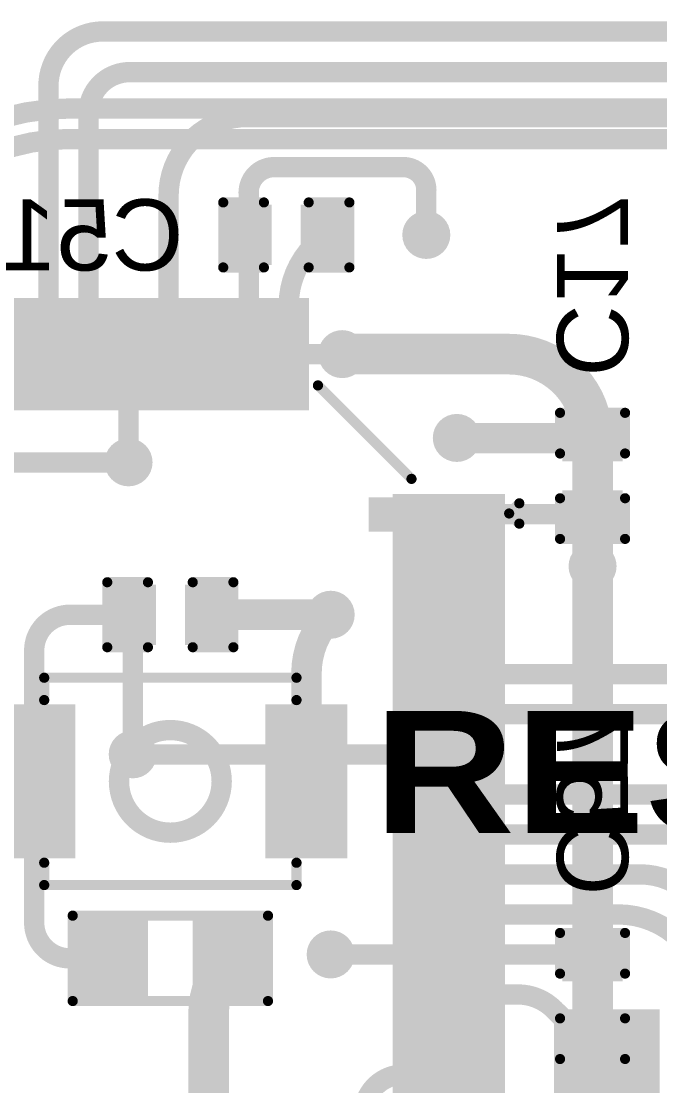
# Model space of a CAD drawing. Header units: inches. Extents: x 0 to 280, y 0 to 81.
# Drawn here: x 125.19 to 133.17, y 55.66 to 68.96 of the extents above; entities that cross this region are included whole.
import ezdxf

# ---------------------------------------------------------------- set-up
doc = ezdxf.new("R2010")
doc.units = ezdxf.units.IN
for name, color, linetype in [('Bottom Layer', 5, 'Continuous'), ('Bottom Overlay', 54, 'Continuous'), ('Bottom Paste', 16, 'Continuous'), ('Bottom Solder', 6, 'Continuous'), ('Top Layer', 1, 'Continuous'), ('Top Overlay', 2, 'Continuous'), ('Top Paste', 8, 'Continuous'), ('Top Solder', 216, 'Continuous'), ('Via Holes', 16, 'Continuous')]:
    doc.layers.add(name, color=color, linetype=linetype)
doc.styles.add('Arial', font='', dxfattribs={"height": 0.2})
doc.styles.add('Arial Black_Bold', font='', dxfattribs={"height": 0.2})
doc.styles.get('Arial').set_extended_font_data('Arial')
doc.styles.get('Arial Black_Bold').set_extended_font_data('Arial Black', bold=True)

# ---------------------------------------------------------------- blocks, each defined once
blk = doc.blocks.new('64_LQFP__10_10__B_1')
at = {"layer": 'Bottom Layer'}
for points in [[(-3.6, 6.35), (-3.6, 5.15), (-3.9, 5.15), (-3.9, 6.35)], [(-3.1, 6.35), (-3.1, 5.15), (-3.4, 5.15), (-3.4, 6.35)], [(-2.6, 6.35), (-2.6, 5.15), (-2.9, 5.15), (-2.9, 6.35)], [(-2.1, 6.35), (-2.1, 5.15), (-2.4, 5.15), (-2.4, 6.35)], [(-1.6, 6.35), (-1.6, 5.15), (-1.9, 5.15), (-1.9, 6.35)], [(-1.1, 6.35), (-1.1, 5.15), (-1.4, 5.15), (-1.4, 6.35)], [(-0.6, 6.35), (-0.6, 5.15), (-0.9, 5.15), (-0.9, 6.35)], [(-0.1, 6.35), (-0.1, 5.15), (-0.4, 5.15), (-0.4, 6.35)], [(0.4, 6.35), (0.4, 5.15), (0.1, 5.15), (0.1, 6.35)], [(0.9, 6.35), (0.9, 5.15), (0.6, 5.15), (0.6, 6.35)], [(1.4, 6.35), (1.4, 5.15), (1.1, 5.15), (1.1, 6.35)], [(1.9, 6.35), (1.9, 5.15), (1.6, 5.15), (1.6, 6.35)], [(2.4, 6.35), (2.4, 5.15), (2.1, 5.15), (2.1, 6.35)], [(2.9, 6.35), (2.9, 5.15), (2.6, 5.15), (2.6, 6.35)], [(3.4, 6.35), (3.4, 5.15), (3.1, 5.15), (3.1, 6.35)], [(3.9, 6.35), (3.9, 5.15), (3.6, 5.15), (3.6, 6.35)], [(-6.35, 3.9), (-5.15, 3.9), (-5.15, 3.6), (-6.35, 3.6)], [(5.15, 3.9), (6.35, 3.9), (6.35, 3.6), (5.15, 3.6)], [(-6.35, 3.4), (-5.15, 3.4), (-5.15, 3.1), (-6.35, 3.1)], [(5.15, 3.4), (6.35, 3.4), (6.35, 3.1), (5.15, 3.1)], [(-6.35, 2.9), (-5.15, 2.9), (-5.15, 2.6), (-6.35, 2.6)], [(5.15, 2.9), (6.35, 2.9), (6.35, 2.6), (5.15, 2.6)], [(-6.35, 2.4), (-5.15, 2.4), (-5.15, 2.1), (-6.35, 2.1)], [(5.15, 2.4), (6.35, 2.4), (6.35, 2.1), (5.15, 2.1)], [(-6.35, 1.9), (-5.15, 1.9), (-5.15, 1.6), (-6.35, 1.6)], [(5.15, 1.9), (6.35, 1.9), (6.35, 1.6), (5.15, 1.6)], [(-6.35, 1.4), (-5.15, 1.4), (-5.15, 1.1), (-6.35, 1.1)], [(5.15, 1.4), (6.35, 1.4), (6.35, 1.1), (5.15, 1.1)], [(-6.35, 0.9), (-5.15, 0.9), (-5.15, 0.6), (-6.35, 0.6)], [(5.15, 0.9), (6.35, 0.9), (6.35, 0.6), (5.15, 0.6)], [(-6.35, 0.4), (-5.15, 0.4), (-5.15, 0.1), (-6.35, 0.1)], [(5.15, 0.4), (6.35, 0.4), (6.35, 0.1), (5.15, 0.1)], [(-6.35, -0.1), (-5.15, -0.1), (-5.15, -0.4), (-6.35, -0.4)], [(5.15, -0.1), (6.35, -0.1), (6.35, -0.4), (5.15, -0.4)], [(-6.35, -0.6), (-5.15, -0.6), (-5.15, -0.9), (-6.35, -0.9)], [(5.15, -0.6), (6.35, -0.6), (6.35, -0.9), (5.15, -0.9)], [(-6.35, -1.1), (-5.15, -1.1), (-5.15, -1.4), (-6.35, -1.4)], [(5.15, -1.1), (6.35, -1.1), (6.35, -1.4), (5.15, -1.4)], [(-6.35, -1.6), (-5.15, -1.6), (-5.15, -1.9), (-6.35, -1.9)], [(5.15, -1.6), (6.35, -1.6), (6.35, -1.9), (5.15, -1.9)], [(-6.35, -2.1), (-5.15, -2.1), (-5.15, -2.4), (-6.35, -2.4)], [(5.15, -2.1), (6.35, -2.1), (6.35, -2.4), (5.15, -2.4)], [(-6.35, -2.6), (-5.15, -2.6), (-5.15, -2.9), (-6.35, -2.9)], [(5.15, -2.6), (6.35, -2.6), (6.35, -2.9), (5.15, -2.9)], [(-6.35, -3.1), (-5.15, -3.1), (-5.15, -3.4), (-6.35, -3.4)], [(5.15, -3.1), (6.35, -3.1), (6.35, -3.4), (5.15, -3.4)], [(-6.35, -3.6), (-5.15, -3.6), (-5.15, -3.9), (-6.35, -3.9)], [(5.15, -3.6), (6.35, -3.6), (6.35, -3.9), (5.15, -3.9)], [(-3.9, -6.35), (-3.9, -5.15), (-3.6, -5.15), (-3.6, -6.35)], [(-3.4, -6.35), (-3.4, -5.15), (-3.1, -5.15), (-3.1, -6.35)], [(-2.9, -6.35), (-2.9, -5.15), (-2.6, -5.15), (-2.6, -6.35)], [(-2.4, -6.35), (-2.4, -5.15), (-2.1, -5.15), (-2.1, -6.35)], [(-1.9, -6.35), (-1.9, -5.15), (-1.6, -5.15), (-1.6, -6.35)], [(-1.4, -6.35), (-1.4, -5.15), (-1.1, -5.15), (-1.1, -6.35)], [(-0.9, -6.35), (-0.9, -5.15), (-0.6, -5.15), (-0.6, -6.35)], [(-0.4, -6.35), (-0.4, -5.15), (-0.1, -5.15), (-0.1, -6.35)], [(0.1, -6.35), (0.1, -5.15), (0.4, -5.15), (0.4, -6.35)], [(0.6, -6.35), (0.6, -5.15), (0.9, -5.15), (0.9, -6.35)], [(1.1, -6.35), (1.1, -5.15), (1.4, -5.15), (1.4, -6.35)], [(1.6, -6.35), (1.6, -5.15), (1.9, -5.15), (1.9, -6.35)], [(2.1, -6.35), (2.1, -5.15), (2.4, -5.15), (2.4, -6.35)], [(2.6, -6.35), (2.6, -5.15), (2.9, -5.15), (2.9, -6.35)], [(3.1, -6.35), (3.1, -5.15), (3.4, -5.15), (3.4, -6.35)], [(3.6, -6.35), (3.6, -5.15), (3.9, -5.15), (3.9, -6.35)]]:
    blk.add_hatch(color=5, dxfattribs=at).paths.add_polyline_path(points)
at = {"layer": 'Bottom Overlay'}
blk.add_hatch(color=54, dxfattribs=at).paths.add_polyline_path([(-5.055, -3.962), (-4.75, -3.962), (-4.75, -3.531), (-5.055, -3.531)])
at = {"layer": 'Bottom Paste'}
for points in [[(-3.6, 6.35), (-3.6, 5.15), (-3.9, 5.15), (-3.9, 6.35)], [(-3.1, 6.35), (-3.1, 5.15), (-3.4, 5.15), (-3.4, 6.35)], [(-2.6, 6.35), (-2.6, 5.15), (-2.9, 5.15), (-2.9, 6.35)], [(-2.1, 6.35), (-2.1, 5.15), (-2.4, 5.15), (-2.4, 6.35)], [(-1.6, 6.35), (-1.6, 5.15), (-1.9, 5.15), (-1.9, 6.35)], [(-1.1, 6.35), (-1.1, 5.15), (-1.4, 5.15), (-1.4, 6.35)], [(-0.6, 6.35), (-0.6, 5.15), (-0.9, 5.15), (-0.9, 6.35)], [(-0.1, 6.35), (-0.1, 5.15), (-0.4, 5.15), (-0.4, 6.35)], [(0.4, 6.35), (0.4, 5.15), (0.1, 5.15), (0.1, 6.35)], [(0.9, 6.35), (0.9, 5.15), (0.6, 5.15), (0.6, 6.35)], [(1.4, 6.35), (1.4, 5.15), (1.1, 5.15), (1.1, 6.35)], [(1.9, 6.35), (1.9, 5.15), (1.6, 5.15), (1.6, 6.35)], [(2.4, 6.35), (2.4, 5.15), (2.1, 5.15), (2.1, 6.35)], [(2.9, 6.35), (2.9, 5.15), (2.6, 5.15), (2.6, 6.35)], [(3.4, 6.35), (3.4, 5.15), (3.1, 5.15), (3.1, 6.35)], [(3.9, 6.35), (3.9, 5.15), (3.6, 5.15), (3.6, 6.35)], [(-6.35, 3.9), (-5.15, 3.9), (-5.15, 3.6), (-6.35, 3.6)], [(5.15, 3.9), (6.35, 3.9), (6.35, 3.6), (5.15, 3.6)], [(-6.35, 3.4), (-5.15, 3.4), (-5.15, 3.1), (-6.35, 3.1)], [(5.15, 3.4), (6.35, 3.4), (6.35, 3.1), (5.15, 3.1)], [(-6.35, 2.9), (-5.15, 2.9), (-5.15, 2.6), (-6.35, 2.6)], [(5.15, 2.9), (6.35, 2.9), (6.35, 2.6), (5.15, 2.6)], [(-6.35, 2.4), (-5.15, 2.4), (-5.15, 2.1), (-6.35, 2.1)], [(5.15, 2.4), (6.35, 2.4), (6.35, 2.1), (5.15, 2.1)], [(-6.35, 1.9), (-5.15, 1.9), (-5.15, 1.6), (-6.35, 1.6)], [(5.15, 1.9), (6.35, 1.9), (6.35, 1.6), (5.15, 1.6)], [(-6.35, 1.4), (-5.15, 1.4), (-5.15, 1.1), (-6.35, 1.1)], [(5.15, 1.4), (6.35, 1.4), (6.35, 1.1), (5.15, 1.1)], [(-6.35, 0.9), (-5.15, 0.9), (-5.15, 0.6), (-6.35, 0.6)], [(5.15, 0.9), (6.35, 0.9), (6.35, 0.6), (5.15, 0.6)], [(-6.35, 0.4), (-5.15, 0.4), (-5.15, 0.1), (-6.35, 0.1)], [(5.15, 0.4), (6.35, 0.4), (6.35, 0.1), (5.15, 0.1)], [(-6.35, -0.1), (-5.15, -0.1), (-5.15, -0.4), (-6.35, -0.4)], [(5.15, -0.1), (6.35, -0.1), (6.35, -0.4), (5.15, -0.4)], [(-6.35, -0.6), (-5.15, -0.6), (-5.15, -0.9), (-6.35, -0.9)], [(5.15, -0.6), (6.35, -0.6), (6.35, -0.9), (5.15, -0.9)], [(-6.35, -1.1), (-5.15, -1.1), (-5.15, -1.4), (-6.35, -1.4)], [(5.15, -1.1), (6.35, -1.1), (6.35, -1.4), (5.15, -1.4)], [(-6.35, -1.6), (-5.15, -1.6), (-5.15, -1.9), (-6.35, -1.9)], [(5.15, -1.6), (6.35, -1.6), (6.35, -1.9), (5.15, -1.9)], [(-6.35, -2.1), (-5.15, -2.1), (-5.15, -2.4), (-6.35, -2.4)], [(5.15, -2.1), (6.35, -2.1), (6.35, -2.4), (5.15, -2.4)], [(-6.35, -2.6), (-5.15, -2.6), (-5.15, -2.9), (-6.35, -2.9)], [(5.15, -2.6), (6.35, -2.6), (6.35, -2.9), (5.15, -2.9)], [(-6.35, -3.1), (-5.15, -3.1), (-5.15, -3.4), (-6.35, -3.4)], [(5.15, -3.1), (6.35, -3.1), (6.35, -3.4), (5.15, -3.4)], [(-6.35, -3.6), (-5.15, -3.6), (-5.15, -3.9), (-6.35, -3.9)], [(5.15, -3.6), (6.35, -3.6), (6.35, -3.9), (5.15, -3.9)], [(-3.9, -6.35), (-3.9, -5.15), (-3.6, -5.15), (-3.6, -6.35)], [(-3.4, -6.35), (-3.4, -5.15), (-3.1, -5.15), (-3.1, -6.35)], [(-2.9, -6.35), (-2.9, -5.15), (-2.6, -5.15), (-2.6, -6.35)], [(-2.4, -6.35), (-2.4, -5.15), (-2.1, -5.15), (-2.1, -6.35)], [(-1.9, -6.35), (-1.9, -5.15), (-1.6, -5.15), (-1.6, -6.35)], [(-1.4, -6.35), (-1.4, -5.15), (-1.1, -5.15), (-1.1, -6.35)], [(-0.9, -6.35), (-0.9, -5.15), (-0.6, -5.15), (-0.6, -6.35)], [(-0.4, -6.35), (-0.4, -5.15), (-0.1, -5.15), (-0.1, -6.35)], [(0.1, -6.35), (0.1, -5.15), (0.4, -5.15), (0.4, -6.35)], [(0.6, -6.35), (0.6, -5.15), (0.9, -5.15), (0.9, -6.35)], [(1.1, -6.35), (1.1, -5.15), (1.4, -5.15), (1.4, -6.35)], [(1.6, -6.35), (1.6, -5.15), (1.9, -5.15), (1.9, -6.35)], [(2.1, -6.35), (2.1, -5.15), (2.4, -5.15), (2.4, -6.35)], [(2.6, -6.35), (2.6, -5.15), (2.9, -5.15), (2.9, -6.35)], [(3.1, -6.35), (3.1, -5.15), (3.4, -5.15), (3.4, -6.35)], [(3.6, -6.35), (3.6, -5.15), (3.9, -5.15), (3.9, -6.35)]]:
    blk.add_hatch(color=16, dxfattribs=at).paths.add_polyline_path(points)
at = {"layer": 'Bottom Solder'}
for points in [[(-3.498, 6.452), (-3.498, 5.048), (-4.002, 5.048), (-4.002, 6.452)], [(-2.998, 6.452), (-2.998, 5.048), (-3.502, 5.048), (-3.502, 6.452)], [(-2.498, 6.452), (-2.498, 5.048), (-3.002, 5.048), (-3.002, 6.452)], [(-1.998, 6.452), (-1.998, 5.048), (-2.502, 5.048), (-2.502, 6.452)], [(-1.498, 6.452), (-1.498, 5.048), (-2.002, 5.048), (-2.002, 6.452)], [(-0.998, 6.452), (-0.998, 5.048), (-1.502, 5.048), (-1.502, 6.452)], [(-0.498, 6.452), (-0.498, 5.048), (-1.002, 5.048), (-1.002, 6.452)], [(0.002, 6.452), (0.002, 5.048), (-0.502, 5.048), (-0.502, 6.452)], [(0.502, 6.452), (0.502, 5.048), (-0.002, 5.048), (-0.002, 6.452)], [(1.002, 6.452), (1.002, 5.048), (0.498, 5.048), (0.498, 6.452)], [(1.502, 6.452), (1.502, 5.048), (0.998, 5.048), (0.998, 6.452)], [(2.002, 6.452), (2.002, 5.048), (1.498, 5.048), (1.498, 6.452)], [(2.502, 6.452), (2.502, 5.048), (1.998, 5.048), (1.998, 6.452)], [(3.002, 6.452), (3.002, 5.048), (2.498, 5.048), (2.498, 6.452)], [(3.502, 6.452), (3.502, 5.048), (2.998, 5.048), (2.998, 6.452)], [(4.002, 6.452), (4.002, 5.048), (3.498, 5.048), (3.498, 6.452)], [(-6.452, 4.002), (-5.048, 4.002), (-5.048, 3.498), (-6.452, 3.498)], [(5.048, 4.002), (6.452, 4.002), (6.452, 3.498), (5.048, 3.498)], [(-6.452, 3.502), (-5.048, 3.502), (-5.048, 2.998), (-6.452, 2.998)], [(5.048, 3.502), (6.452, 3.502), (6.452, 2.998), (5.048, 2.998)], [(-6.452, 3.002), (-5.048, 3.002), (-5.048, 2.498), (-6.452, 2.498)], [(5.048, 3.002), (6.452, 3.002), (6.452, 2.498), (5.048, 2.498)], [(-6.452, 2.502), (-5.048, 2.502), (-5.048, 1.998), (-6.452, 1.998)], [(5.048, 2.502), (6.452, 2.502), (6.452, 1.998), (5.048, 1.998)], [(-6.452, 2.002), (-5.048, 2.002), (-5.048, 1.498), (-6.452, 1.498)], [(5.048, 2.002), (6.452, 2.002), (6.452, 1.498), (5.048, 1.498)], [(-6.452, 1.502), (-5.048, 1.502), (-5.048, 0.998), (-6.452, 0.998)], [(5.048, 1.502), (6.452, 1.502), (6.452, 0.998), (5.048, 0.998)], [(-6.452, 1.002), (-5.048, 1.002), (-5.048, 0.498), (-6.452, 0.498)], [(5.048, 1.002), (6.452, 1.002), (6.452, 0.498), (5.048, 0.498)], [(-6.452, 0.502), (-5.048, 0.502), (-5.048, -0.002), (-6.452, -0.002)], [(5.048, 0.502), (6.452, 0.502), (6.452, -0.002), (5.048, -0.002)], [(-6.452, 0.002), (-5.048, 0.002), (-5.048, -0.502), (-6.452, -0.502)], [(5.048, 0.002), (6.452, 0.002), (6.452, -0.502), (5.048, -0.502)], [(-6.452, -0.498), (-5.048, -0.498), (-5.048, -1.002), (-6.452, -1.002)], [(5.048, -0.498), (6.452, -0.498), (6.452, -1.002), (5.048, -1.002)], [(-6.452, -0.998), (-5.048, -0.998), (-5.048, -1.502), (-6.452, -1.502)], [(5.048, -0.998), (6.452, -0.998), (6.452, -1.502), (5.048, -1.502)], [(-6.452, -1.498), (-5.048, -1.498), (-5.048, -2.002), (-6.452, -2.002)], [(5.048, -1.498), (6.452, -1.498), (6.452, -2.002), (5.048, -2.002)], [(-6.452, -1.998), (-5.048, -1.998), (-5.048, -2.502), (-6.452, -2.502)], [(5.048, -1.998), (6.452, -1.998), (6.452, -2.502), (5.048, -2.502)], [(-6.452, -2.498), (-5.048, -2.498), (-5.048, -3.002), (-6.452, -3.002)], [(5.048, -2.498), (6.452, -2.498), (6.452, -3.002), (5.048, -3.002)], [(-6.452, -2.998), (-5.048, -2.998), (-5.048, -3.502), (-6.452, -3.502)], [(5.048, -2.998), (6.452, -2.998), (6.452, -3.502), (5.048, -3.502)], [(-6.452, -3.498), (-5.048, -3.498), (-5.048, -4.002), (-6.452, -4.002)], [(5.048, -3.498), (6.452, -3.498), (6.452, -4.002), (5.048, -4.002)], [(-4.002, -6.452), (-4.002, -5.048), (-3.498, -5.048), (-3.498, -6.452)], [(-3.502, -6.452), (-3.502, -5.048), (-2.998, -5.048), (-2.998, -6.452)], [(-3.002, -6.452), (-3.002, -5.048), (-2.498, -5.048), (-2.498, -6.452)], [(-2.502, -6.452), (-2.502, -5.048), (-1.998, -5.048), (-1.998, -6.452)], [(-2.002, -6.452), (-2.002, -5.048), (-1.498, -5.048), (-1.498, -6.452)], [(-1.502, -6.452), (-1.502, -5.048), (-0.998, -5.048), (-0.998, -6.452)], [(-1.002, -6.452), (-1.002, -5.048), (-0.498, -5.048), (-0.498, -6.452)], [(-0.502, -6.452), (-0.502, -5.048), (0.002, -5.048), (0.002, -6.452)], [(-0.002, -6.452), (-0.002, -5.048), (0.502, -5.048), (0.502, -6.452)], [(0.498, -6.452), (0.498, -5.048), (1.002, -5.048), (1.002, -6.452)], [(0.998, -6.452), (0.998, -5.048), (1.502, -5.048), (1.502, -6.452)], [(1.498, -6.452), (1.498, -5.048), (2.002, -5.048), (2.002, -6.452)], [(1.998, -6.452), (1.998, -5.048), (2.502, -5.048), (2.502, -6.452)], [(2.498, -6.452), (2.498, -5.048), (3.002, -5.048), (3.002, -6.452)], [(2.998, -6.452), (2.998, -5.048), (3.502, -5.048), (3.502, -6.452)], [(3.498, -6.452), (3.498, -5.048), (4.002, -5.048), (4.002, -6.452)]]:
    blk.add_hatch(color=6, dxfattribs=at).paths.add_polyline_path(points)
at = {"layer": 'Bottom Overlay'}
for points in [[(-4.115, 5.359, 0.127, 0.127, 0), (-5.283, 4.191, 0.127, 0.127, 0)], [(5.283, 4.191, 0.127, 0.127, 0), (4.115, 5.359, 0.127, 0.127, 0)], [(-6.629, -3.632, 0.127, 0.127, 0), (-6.629, -3.886, 0.127, 0.127, 0)], [(-6.502, -3.759, 0.127, 0.127, 0), (-6.629, -3.632, 0.127, 0.127, 0)], [(-6.502, -3.759, 0.127, 0.127, 0), (-6.629, -3.886, 0.127, 0.127, 0)], [(-4.115, -5.359, 0.127, 0.127, 0), (-5.283, -4.191, 0.127, 0.127, 0)], [(5.283, -4.191, 0.127, 0.127, 0), (4.115, -5.359, 0.127, 0.127, 0)]]:
    blk.add_lwpolyline(points, format="xyseb", dxfattribs=at)
for points in [[(-4.147, 5.359, 0.0635, 0.0635, 1), (-4.083, 5.359, 0.0635, 0.0635, 1)], [(4.083, 5.359, 0.0635, 0.0635, 1), (4.147, 5.359, 0.0635, 0.0635, 1)], [(-5.315, 4.191, 0.0635, 0.0635, 1), (-5.251, 4.191, 0.0635, 0.0635, 1)], [(5.251, 4.191, 0.0635, 0.0635, 1), (5.315, 4.191, 0.0635, 0.0635, 1)], [(-6.661, -3.632, 0.0635, 0.0635, 1), (-6.598, -3.632, 0.0635, 0.0635, 1)], [(-6.661, -3.632, 0.0635, 0.0635, 1), (-6.598, -3.632, 0.0635, 0.0635, 1)], [(-6.534, -3.759, 0.0635, 0.0635, 1), (-6.471, -3.759, 0.0635, 0.0635, 1)], [(-6.534, -3.759, 0.0635, 0.0635, 1), (-6.471, -3.759, 0.0635, 0.0635, 1)], [(-6.661, -3.886, 0.0635, 0.0635, 1), (-6.598, -3.886, 0.0635, 0.0635, 1)], [(-6.661, -3.886, 0.0635, 0.0635, 1), (-6.598, -3.886, 0.0635, 0.0635, 1)], [(-5.315, -4.191, 0.0635, 0.0635, 1), (-5.251, -4.191, 0.0635, 0.0635, 1)], [(5.251, -4.191, 0.0635, 0.0635, 1), (5.315, -4.191, 0.0635, 0.0635, 1)], [(-4.147, -5.359, 0.0635, 0.0635, 1), (-4.083, -5.359, 0.0635, 0.0635, 1)], [(4.083, -5.359, 0.0635, 0.0635, 1), (4.147, -5.359, 0.0635, 0.0635, 1)]]:
    blk.add_lwpolyline(points, format="xyseb", close=True, dxfattribs=at)
blk = doc.blocks.new('____0402_B_5')
at = {"layer": 'Bottom Layer'}
for points in [[(-0.241, 0.318), (-0.241, -0.318), (-0.699, -0.318), (-0.699, 0.318)], [(0.699, 0.318), (0.699, -0.318), (0.241, -0.318), (0.241, 0.318)]]:
    blk.add_hatch(color=5, dxfattribs=at).paths.add_polyline_path(points)
at = {"layer": 'Bottom Paste'}
for points in [[(-0.241, 0.318), (-0.241, -0.318), (-0.699, -0.318), (-0.699, 0.318)], [(0.699, 0.318), (0.699, -0.318), (0.241, -0.318), (0.241, 0.318)]]:
    blk.add_hatch(color=16, dxfattribs=at).paths.add_polyline_path(points)
at = {"layer": 'Bottom Solder'}
for points in [[(-0.181, 0.377), (-0.181, -0.377), (-0.758, -0.377), (-0.758, 0.377)], [(0.758, 0.377), (0.758, -0.377), (0.181, -0.377), (0.181, 0.377)]]:
    blk.add_hatch(color=6, dxfattribs=at).paths.add_polyline_path(points)
at = {"layer": 'Bottom Overlay'}
for points in [[(-0.279, 0.406, 0.127, 0.127, 0), (-0.787, 0.406, 0.127, 0.127, 0)], [(-0.787, 0.406, 0.127, 0.127, 0), (-0.787, -0.406, 0.127, 0.127, 0)], [(0.787, 0.406, 0.127, 0.127, 0), (0.279, 0.406, 0.127, 0.127, 0)], [(0.787, 0.406, 0.127, 0.127, 0), (0.787, -0.406, 0.127, 0.127, 0)], [(-0.279, -0.406, 0.127, 0.127, 0), (-0.787, -0.406, 0.127, 0.127, 0)], [(0.787, -0.406, 0.127, 0.127, 0), (0.279, -0.406, 0.127, 0.127, 0)]]:
    blk.add_lwpolyline(points, format="xyseb", dxfattribs=at)
for points in [[(-0.819, 0.406, 0.0635, 0.0635, 1), (-0.756, 0.406, 0.0635, 0.0635, 1)], [(-0.819, 0.406, 0.0635, 0.0635, 1), (-0.756, 0.406, 0.0635, 0.0635, 1)], [(-0.311, 0.406, 0.0635, 0.0635, 1), (-0.248, 0.406, 0.0635, 0.0635, 1)], [(0.248, 0.406, 0.0635, 0.0635, 1), (0.311, 0.406, 0.0635, 0.0635, 1)], [(0.756, 0.406, 0.0635, 0.0635, 1), (0.819, 0.406, 0.0635, 0.0635, 1)], [(0.756, 0.406, 0.0635, 0.0635, 1), (0.819, 0.406, 0.0635, 0.0635, 1)], [(-0.819, -0.406, 0.0635, 0.0635, 1), (-0.756, -0.406, 0.0635, 0.0635, 1)], [(-0.819, -0.406, 0.0635, 0.0635, 1), (-0.756, -0.406, 0.0635, 0.0635, 1)], [(-0.311, -0.406, 0.0635, 0.0635, 1), (-0.248, -0.406, 0.0635, 0.0635, 1)], [(0.248, -0.406, 0.0635, 0.0635, 1), (0.311, -0.406, 0.0635, 0.0635, 1)], [(0.756, -0.406, 0.0635, 0.0635, 1), (0.819, -0.406, 0.0635, 0.0635, 1)], [(0.756, -0.406, 0.0635, 0.0635, 1), (0.819, -0.406, 0.0635, 0.0635, 1)]]:
    blk.add_lwpolyline(points, format="xyseb", close=True, dxfattribs=at)
blk = doc.blocks.new('B3U_1000P_46')
at = {"layer": 'Top Layer'}
for points in [[(-2.11, 0.86), (-1.29, 0.86), (-1.29, -0.86), (-2.11, -0.86)], [(1.29, 0.86), (2.11, 0.86), (2.11, -0.86), (1.29, -0.86)]]:
    blk.add_hatch(color=1, dxfattribs=at).paths.add_polyline_path(points)
at = {"layer": 'Top Paste'}
for points in [[(-2.11, 0.86), (-1.29, 0.86), (-1.29, -0.86), (-2.11, -0.86)], [(1.29, 0.86), (2.11, 0.86), (2.11, -0.86), (1.29, -0.86)]]:
    blk.add_hatch(color=8, dxfattribs=at).paths.add_polyline_path(points)
at = {"layer": 'Top Solder'}
for points in [[(-2.212, 0.962), (-1.188, 0.962), (-1.188, -0.962), (-2.212, -0.962)], [(1.188, 0.962), (2.212, 0.962), (2.212, -0.962), (1.188, -0.962)]]:
    blk.add_hatch(color=216, dxfattribs=at).paths.add_polyline_path(points)
at = {"layer": 'Top Overlay'}
for points in [[(-1.575, 1.016, 0.127, 0.127, 0), (-1.575, 1.295, 0.127, 0.127, 0)], [(-1.575, 1.295, 0.127, 0.127, 0), (1.575, 1.295, 0.127, 0.127, 0)], [(1.575, 1.016, 0.127, 0.127, 0), (1.575, 1.295, 0.127, 0.127, 0)], [(-1.575, -1.295, 0.127, 0.127, 0), (-1.575, -1.016, 0.127, 0.127, 0)], [(1.575, -1.295, 0.127, 0.127, 0), (1.575, -1.016, 0.127, 0.127, 0)], [(-1.575, -1.295, 0.127, 0.127, 0), (1.575, -1.295, 0.127, 0.127, 0)]]:
    blk.add_lwpolyline(points, format="xyseb", dxfattribs=at)
for points in [[(-1.607, 1.295, 0.0635, 0.0635, 1), (-1.543, 1.295, 0.0635, 0.0635, 1)], [(-1.607, 1.295, 0.0635, 0.0635, 1), (-1.543, 1.295, 0.0635, 0.0635, 1)], [(1.543, 1.295, 0.0635, 0.0635, 1), (1.607, 1.295, 0.0635, 0.0635, 1)], [(1.543, 1.295, 0.0635, 0.0635, 1), (1.607, 1.295, 0.0635, 0.0635, 1)], [(-1.607, 1.016, 0.0635, 0.0635, 1), (-1.543, 1.016, 0.0635, 0.0635, 1)], [(1.543, 1.016, 0.0635, 0.0635, 1), (1.607, 1.016, 0.0635, 0.0635, 1)], [(0.641, 0, 0.254, 0.254, 1), (-0.641, 0, 0.254, 0.254, 1)], [(-0.705, 0, 0.127, 0.127, 1), (-0.578, 0, 0.127, 0.127, 1)], [(0.578, 0, 0.127, 0.127, 1), (0.705, 0, 0.127, 0.127, 1)], [(-1.607, -1.016, 0.0635, 0.0635, 1), (-1.543, -1.016, 0.0635, 0.0635, 1)], [(1.543, -1.016, 0.0635, 0.0635, 1), (1.607, -1.016, 0.0635, 0.0635, 1)], [(-1.607, -1.295, 0.0635, 0.0635, 1), (-1.543, -1.295, 0.0635, 0.0635, 1)], [(-1.607, -1.295, 0.0635, 0.0635, 1), (-1.543, -1.295, 0.0635, 0.0635, 1)], [(1.543, -1.295, 0.0635, 0.0635, 1), (1.607, -1.295, 0.0635, 0.0635, 1)], [(1.543, -1.295, 0.0635, 0.0635, 1), (1.607, -1.295, 0.0635, 0.0635, 1)]]:
    blk.add_lwpolyline(points, format="xyseb", close=True, dxfattribs=at)
blk = doc.blocks.new('R___0603_68')
at = {"layer": 'Top Layer'}
for points in [[(-0.381, 0.4445), (-0.381, -0.4445), (-1.143, -0.4445), (-1.143, 0.4445)], [(1.143, 0.4445), (1.143, -0.4445), (0.381, -0.4445), (0.381, 0.4445)]]:
    blk.add_hatch(color=1, dxfattribs=at).paths.add_polyline_path(points)
at = {"layer": 'Top Paste'}
for points in [[(-0.381, 0.4445), (-0.381, -0.4445), (-1.143, -0.4445), (-1.143, 0.4445)], [(1.143, 0.4445), (1.143, -0.4445), (0.381, -0.4445), (0.381, 0.4445)]]:
    blk.add_hatch(color=8, dxfattribs=at).paths.add_polyline_path(points)
at = {"layer": 'Top Solder'}
for points in [[(-0.2794, 0.5461), (-0.2794, -0.5461), (-1.2446, -0.5461), (-1.2446, 0.5461)], [(1.2446, 0.5461), (1.2446, -0.5461), (0.2794, -0.5461), (0.2794, 0.5461)]]:
    blk.add_hatch(color=216, dxfattribs=at).paths.add_polyline_path(points)
at = {"layer": 'Top Overlay'}
for points in [[(1.2192, 0.5334, 0.127, 0.127, 0), (-1.2192, 0.5334, 0.127, 0.127, 0)], [(-1.2192, 0.5334, 0.127, 0.127, 0), (-1.2192, -0.5334, 0.127, 0.127, 0)], [(1.2192, 0.5334, 0.127, 0.127, 0), (1.2192, -0.5334, 0.127, 0.127, 0)], [(1.2192, -0.5334, 0.127, 0.127, 0), (-1.2192, -0.5334, 0.127, 0.127, 0)]]:
    blk.add_lwpolyline(points, format="xyseb", dxfattribs=at)
for points in [[(-1.25095, 0.5334, 0.0635, 0.0635, 1), (-1.18745, 0.5334, 0.0635, 0.0635, 1)], [(-1.25095, 0.5334, 0.0635, 0.0635, 1), (-1.18745, 0.5334, 0.0635, 0.0635, 1)], [(1.18745, 0.5334, 0.0635, 0.0635, 1), (1.25095, 0.5334, 0.0635, 0.0635, 1)], [(1.18745, 0.5334, 0.0635, 0.0635, 1), (1.25095, 0.5334, 0.0635, 0.0635, 1)], [(-1.25095, -0.5334, 0.0635, 0.0635, 1), (-1.18745, -0.5334, 0.0635, 0.0635, 1)], [(-1.25095, -0.5334, 0.0635, 0.0635, 1), (-1.18745, -0.5334, 0.0635, 0.0635, 1)], [(1.18745, -0.5334, 0.0635, 0.0635, 1), (1.25095, -0.5334, 0.0635, 0.0635, 1)], [(1.18745, -0.5334, 0.0635, 0.0635, 1), (1.25095, -0.5334, 0.0635, 0.0635, 1)]]:
    blk.add_lwpolyline(points, format="xyseb", close=True, dxfattribs=at)
blk = doc.blocks.new('C___0402_121')
at = {"layer": 'Top Layer'}
for points in [[(-0.699, -0.318), (-0.699, 0.318), (-0.241, 0.318), (-0.241, -0.318)], [(0.241, -0.318), (0.241, 0.318), (0.699, 0.318), (0.699, -0.318)]]:
    blk.add_hatch(color=1, dxfattribs=at).paths.add_polyline_path(points)
at = {"layer": 'Top Paste'}
for points in [[(-0.699, -0.318), (-0.699, 0.318), (-0.241, 0.318), (-0.241, -0.318)], [(0.241, -0.318), (0.241, 0.318), (0.699, 0.318), (0.699, -0.318)]]:
    blk.add_hatch(color=8, dxfattribs=at).paths.add_polyline_path(points)
at = {"layer": 'Top Solder'}
for points in [[(-0.758, -0.377), (-0.758, 0.377), (-0.181, 0.377), (-0.181, -0.377)], [(0.181, -0.377), (0.181, 0.377), (0.758, 0.377), (0.758, -0.377)]]:
    blk.add_hatch(color=216, dxfattribs=at).paths.add_polyline_path(points)
at = {"layer": 'Top Overlay'}
for points in [[(-0.787, -0.406, 0.127, 0.127, 0), (-0.787, 0.406, 0.127, 0.127, 0)], [(-0.787, 0.406, 0.127, 0.127, 0), (-0.279, 0.406, 0.127, 0.127, 0)], [(0.279, 0.406, 0.127, 0.127, 0), (0.787, 0.406, 0.127, 0.127, 0)], [(0.787, -0.406, 0.127, 0.127, 0), (0.787, 0.406, 0.127, 0.127, 0)], [(-0.787, -0.406, 0.127, 0.127, 0), (-0.279, -0.406, 0.127, 0.127, 0)], [(0.279, -0.406, 0.127, 0.127, 0), (0.787, -0.406, 0.127, 0.127, 0)]]:
    blk.add_lwpolyline(points, format="xyseb", dxfattribs=at)
for points in [[(-0.819, 0.406, 0.0635, 0.0635, 1), (-0.756, 0.406, 0.0635, 0.0635, 1)], [(-0.819, 0.406, 0.0635, 0.0635, 1), (-0.756, 0.406, 0.0635, 0.0635, 1)], [(-0.311, 0.406, 0.0635, 0.0635, 1), (-0.248, 0.406, 0.0635, 0.0635, 1)], [(0.248, 0.406, 0.0635, 0.0635, 1), (0.311, 0.406, 0.0635, 0.0635, 1)], [(0.756, 0.406, 0.0635, 0.0635, 1), (0.819, 0.406, 0.0635, 0.0635, 1)], [(0.756, 0.406, 0.0635, 0.0635, 1), (0.819, 0.406, 0.0635, 0.0635, 1)], [(-0.819, -0.406, 0.0635, 0.0635, 1), (-0.756, -0.406, 0.0635, 0.0635, 1)], [(-0.819, -0.406, 0.0635, 0.0635, 1), (-0.756, -0.406, 0.0635, 0.0635, 1)], [(-0.311, -0.406, 0.0635, 0.0635, 1), (-0.248, -0.406, 0.0635, 0.0635, 1)], [(0.248, -0.406, 0.0635, 0.0635, 1), (0.311, -0.406, 0.0635, 0.0635, 1)], [(0.756, -0.406, 0.0635, 0.0635, 1), (0.819, -0.406, 0.0635, 0.0635, 1)], [(0.756, -0.406, 0.0635, 0.0635, 1), (0.819, -0.406, 0.0635, 0.0635, 1)]]:
    blk.add_lwpolyline(points, format="xyseb", close=True, dxfattribs=at)
blk = doc.blocks.new('____0402_B_122')
at = {"layer": 'Bottom Layer'}
for points in [[(-0.241, 0.318), (-0.241, -0.318), (-0.699, -0.318), (-0.699, 0.318)], [(0.699, 0.318), (0.699, -0.318), (0.241, -0.318), (0.241, 0.318)]]:
    blk.add_hatch(color=5, dxfattribs=at).paths.add_polyline_path(points)
at = {"layer": 'Bottom Paste'}
for points in [[(-0.241, 0.318), (-0.241, -0.318), (-0.699, -0.318), (-0.699, 0.318)], [(0.699, 0.318), (0.699, -0.318), (0.241, -0.318), (0.241, 0.318)]]:
    blk.add_hatch(color=16, dxfattribs=at).paths.add_polyline_path(points)
at = {"layer": 'Bottom Solder'}
for points in [[(-0.181, 0.377), (-0.181, -0.377), (-0.758, -0.377), (-0.758, 0.377)], [(0.758, 0.377), (0.758, -0.377), (0.181, -0.377), (0.181, 0.377)]]:
    blk.add_hatch(color=6, dxfattribs=at).paths.add_polyline_path(points)
at = {"layer": 'Bottom Overlay'}
for points in [[(-0.787, 0.406, 0.127, 0.127, 0), (-0.787, -0.406, 0.127, 0.127, 0)], [(-0.787, 0.406, 0.127, 0.127, 0), (-0.279, 0.406, 0.127, 0.127, 0)], [(0.279, 0.406, 0.127, 0.127, 0), (0.787, 0.406, 0.127, 0.127, 0)], [(0.787, 0.406, 0.127, 0.127, 0), (0.787, -0.406, 0.127, 0.127, 0)], [(-0.787, -0.406, 0.127, 0.127, 0), (-0.279, -0.406, 0.127, 0.127, 0)], [(0.279, -0.406, 0.127, 0.127, 0), (0.787, -0.406, 0.127, 0.127, 0)]]:
    blk.add_lwpolyline(points, format="xyseb", dxfattribs=at)
for points in [[(-0.819, 0.406, 0.0635, 0.0635, 1), (-0.756, 0.406, 0.0635, 0.0635, 1)], [(-0.819, 0.406, 0.0635, 0.0635, 1), (-0.756, 0.406, 0.0635, 0.0635, 1)], [(-0.311, 0.406, 0.0635, 0.0635, 1), (-0.248, 0.406, 0.0635, 0.0635, 1)], [(0.248, 0.406, 0.0635, 0.0635, 1), (0.311, 0.406, 0.0635, 0.0635, 1)], [(0.756, 0.406, 0.0635, 0.0635, 1), (0.819, 0.406, 0.0635, 0.0635, 1)], [(0.756, 0.406, 0.0635, 0.0635, 1), (0.819, 0.406, 0.0635, 0.0635, 1)], [(-0.819, -0.406, 0.0635, 0.0635, 1), (-0.756, -0.406, 0.0635, 0.0635, 1)], [(-0.819, -0.406, 0.0635, 0.0635, 1), (-0.756, -0.406, 0.0635, 0.0635, 1)], [(-0.311, -0.406, 0.0635, 0.0635, 1), (-0.248, -0.406, 0.0635, 0.0635, 1)], [(0.248, -0.406, 0.0635, 0.0635, 1), (0.311, -0.406, 0.0635, 0.0635, 1)], [(0.756, -0.406, 0.0635, 0.0635, 1), (0.819, -0.406, 0.0635, 0.0635, 1)], [(0.756, -0.406, 0.0635, 0.0635, 1), (0.819, -0.406, 0.0635, 0.0635, 1)]]:
    blk.add_lwpolyline(points, format="xyseb", close=True, dxfattribs=at)
blk = doc.blocks.new('____0402_B_135')
at = {"layer": 'Bottom Layer'}
for points in [[(-0.241, 0.318), (-0.241, -0.318), (-0.699, -0.318), (-0.699, 0.318)], [(0.699, 0.318), (0.699, -0.318), (0.241, -0.318), (0.241, 0.318)]]:
    blk.add_hatch(color=5, dxfattribs=at).paths.add_polyline_path(points)
at = {"layer": 'Bottom Paste'}
for points in [[(-0.241, 0.318), (-0.241, -0.318), (-0.699, -0.318), (-0.699, 0.318)], [(0.699, 0.318), (0.699, -0.318), (0.241, -0.318), (0.241, 0.318)]]:
    blk.add_hatch(color=16, dxfattribs=at).paths.add_polyline_path(points)
at = {"layer": 'Bottom Solder'}
for points in [[(-0.181, 0.377), (-0.181, -0.377), (-0.758, -0.377), (-0.758, 0.377)], [(0.758, 0.377), (0.758, -0.377), (0.181, -0.377), (0.181, 0.377)]]:
    blk.add_hatch(color=6, dxfattribs=at).paths.add_polyline_path(points)
at = {"layer": 'Bottom Overlay'}
for points in [[(-0.787, 0.406, 0.127, 0.127, 0), (-0.787, -0.406, 0.127, 0.127, 0)], [(-0.787, 0.406, 0.127, 0.127, 0), (-0.279, 0.406, 0.127, 0.127, 0)], [(0.279, 0.406, 0.127, 0.127, 0), (0.787, 0.406, 0.127, 0.127, 0)], [(0.787, 0.406, 0.127, 0.127, 0), (0.787, -0.406, 0.127, 0.127, 0)], [(-0.787, -0.406, 0.127, 0.127, 0), (-0.279, -0.406, 0.127, 0.127, 0)], [(0.279, -0.406, 0.127, 0.127, 0), (0.787, -0.406, 0.127, 0.127, 0)]]:
    blk.add_lwpolyline(points, format="xyseb", dxfattribs=at)
for points in [[(-0.819, 0.406, 0.0635, 0.0635, 1), (-0.756, 0.406, 0.0635, 0.0635, 1)], [(-0.819, 0.406, 0.0635, 0.0635, 1), (-0.756, 0.406, 0.0635, 0.0635, 1)], [(-0.311, 0.406, 0.0635, 0.0635, 1), (-0.248, 0.406, 0.0635, 0.0635, 1)], [(0.248, 0.406, 0.0635, 0.0635, 1), (0.311, 0.406, 0.0635, 0.0635, 1)], [(0.756, 0.406, 0.0635, 0.0635, 1), (0.819, 0.406, 0.0635, 0.0635, 1)], [(0.756, 0.406, 0.0635, 0.0635, 1), (0.819, 0.406, 0.0635, 0.0635, 1)], [(-0.819, -0.406, 0.0635, 0.0635, 1), (-0.756, -0.406, 0.0635, 0.0635, 1)], [(-0.819, -0.406, 0.0635, 0.0635, 1), (-0.756, -0.406, 0.0635, 0.0635, 1)], [(-0.311, -0.406, 0.0635, 0.0635, 1), (-0.248, -0.406, 0.0635, 0.0635, 1)], [(0.248, -0.406, 0.0635, 0.0635, 1), (0.311, -0.406, 0.0635, 0.0635, 1)], [(0.756, -0.406, 0.0635, 0.0635, 1), (0.819, -0.406, 0.0635, 0.0635, 1)], [(0.756, -0.406, 0.0635, 0.0635, 1), (0.819, -0.406, 0.0635, 0.0635, 1)]]:
    blk.add_lwpolyline(points, format="xyseb", close=True, dxfattribs=at)

msp = doc.modelspace()

# ---------------------------------------------------------------- hatches: boundary and pattern name
at = {"layer": 'Bottom Layer'}
h = msp.add_hatch(color=5, dxfattribs=at)
edge = h.paths.add_edge_path()
edge.add_arc((130.251, 66.29), 0.3, 0, 360)
h = msp.add_hatch(color=5, dxfattribs=at)
edge = h.paths.add_edge_path()
edge.add_arc((129.201, 64.801), 0.3, 0, 360)
h = msp.add_hatch(color=5, dxfattribs=at)
edge = h.paths.add_edge_path()
edge.add_arc((130.632, 63.754), 0.3, 0, 360)
h = msp.add_hatch(color=5, dxfattribs=at)
edge = h.paths.add_edge_path()
edge.add_arc((126.533, 63.449), 0.3, 0, 360)
h = msp.add_hatch(color=5, dxfattribs=at)
edge = h.paths.add_edge_path()
edge.add_arc((132.327, 62.151), 0.3, 0, 360)
h = msp.add_hatch(color=5, dxfattribs=at)
edge = h.paths.add_edge_path()
edge.add_arc((129.057, 61.545), 0.3, 0, 360)
h = msp.add_hatch(color=5, dxfattribs=at)
edge = h.paths.add_edge_path()
edge.add_arc((126.585, 59.801), 0.3, 0, 360)
h = msp.add_hatch(color=5, dxfattribs=at)
edge = h.paths.add_edge_path()
edge.add_arc((129.057, 57.301), 0.3, 0, 360)
msp.add_hatch(color=5, dxfattribs=at).paths.add_polyline_path([(131.844, 53.62), (133.164, 53.62), (133.164, 56.617), (131.844, 56.617)])
at = {"layer": 'Top Layer'}
h = msp.add_hatch(color=1, dxfattribs=at)
edge = h.paths.add_edge_path()
edge.add_arc((130.251, 66.29), 0.3, 0, 360)
h = msp.add_hatch(color=1, dxfattribs=at)
edge = h.paths.add_edge_path()
edge.add_arc((129.201, 64.801), 0.3, 0, 360)
h = msp.add_hatch(color=1, dxfattribs=at)
edge = h.paths.add_edge_path()
edge.add_arc((130.632, 63.754), 0.3, 0, 360)
h = msp.add_hatch(color=1, dxfattribs=at)
edge = h.paths.add_edge_path()
edge.add_arc((126.533, 63.449), 0.3, 0, 360)
h = msp.add_hatch(color=1, dxfattribs=at)
edge = h.paths.add_edge_path()
edge.add_arc((132.327, 62.151), 0.3, 0, 360)
h = msp.add_hatch(color=1, dxfattribs=at)
edge = h.paths.add_edge_path()
edge.add_arc((129.057, 61.545), 0.3, 0, 360)
h = msp.add_hatch(color=1, dxfattribs=at)
edge = h.paths.add_edge_path()
edge.add_arc((126.585, 59.801), 0.3, 0, 360)
h = msp.add_hatch(color=1, dxfattribs=at)
edge = h.paths.add_edge_path()
edge.add_arc((129.057, 57.301), 0.3, 0, 360)
at = {"layer": 'Via Holes'}
h = msp.add_hatch(color=7, dxfattribs=at)
edge = h.paths.add_edge_path()
edge.add_arc((130.251, 66.29), 0.15, 0, 360)
h = msp.add_hatch(color=7, dxfattribs=at)
edge = h.paths.add_edge_path()
edge.add_arc((129.201, 64.801), 0.15, 0, 360)
h = msp.add_hatch(color=7, dxfattribs=at)
edge = h.paths.add_edge_path()
edge.add_arc((130.632, 63.754), 0.15, 0, 360)
h = msp.add_hatch(color=7, dxfattribs=at)
edge = h.paths.add_edge_path()
edge.add_arc((126.533, 63.449), 0.15, 0, 360)
h = msp.add_hatch(color=7, dxfattribs=at)
edge = h.paths.add_edge_path()
edge.add_arc((132.327, 62.151), 0.15, 0, 360)
h = msp.add_hatch(color=7, dxfattribs=at)
edge = h.paths.add_edge_path()
edge.add_arc((129.057, 61.545), 0.15, 0, 360)
h = msp.add_hatch(color=7, dxfattribs=at)
edge = h.paths.add_edge_path()
edge.add_arc((126.585, 59.801), 0.15, 0, 360)
h = msp.add_hatch(color=7, dxfattribs=at)
edge = h.paths.add_edge_path()
edge.add_arc((129.057, 57.301), 0.15, 0, 360)

# ---------------------------------------------------------------- linework, layer by layer
at = {"layer": 'Bottom Layer'}
for points in [[(125.533, 68.154, 0.254, 0.254, -0.414214), (126.211, 68.832, 0.254, 0.254, 0)], [(126.211, 68.832, 0.254, 0.254, 0), (162.279, 68.832, 0.254, 0.254, 0)], [(126.033, 67.809, 0.254, 0.254, -0.414214), (126.548, 68.324, 0.254, 0.254, 0)], [(126.548, 68.324, 0.254, 0.254, 0), (162.279, 68.324, 0.254, 0.254, 0)], [(125.533, 64.801, 0.254, 0.254, 0), (125.533, 68.154, 0.254, 0.254, 0)], [(126.033, 64.801, 0.254, 0.254, 0), (126.033, 67.809, 0.254, 0.254, 0)], [(127.033, 66.785, 0.254, 0.254, -0.414214), (128.012, 67.763, 0.254, 0.254, 0)], [(128.012, 67.763, 0.254, 0.254, 0), (162.279, 67.763, 0.254, 0.254, 0)], [(128.033, 66.82, 0.254, 0.254, -0.414214), (128.351, 67.137, 0.254, 0.254, 0)], [(128.351, 67.137, 0.254, 0.254, 0), (129.965, 67.137, 0.254, 0.254, 0)], [(129.965, 67.137, 0.254, 0.254, -0.414214), (130.251, 66.852, 0.254, 0.254, 0)], [(127.033, 64.801, 0.254, 0.254, 0), (127.033, 66.785, 0.254, 0.254, 0)], [(128.033, 66.29, 0.254, 0.254, 0), (128.033, 66.82, 0.254, 0.254, 0)], [(130.251, 66.29, 0.254, 0.254, 0), (130.251, 66.852, 0.254, 0.254, 0)], [(128.033, 64.801, 0.254, 0.254, 0), (128.033, 66.544, 0.254, 0.254, 0)], [(128.845, 66.163, 0.254, 0.254, 0), (128.973, 66.29, 0.254, 0.254, 0)], [(128.533, 65.408, 0.254, 0.254, -0.198912), (128.845, 66.163, 0.254, 0.254, 0)], [(128.533, 64.801, 0.254, 0.254, 0), (128.533, 65.408, 0.254, 0.254, 0)], [(126.533, 63.449, 0.254, 0.254, 0), (126.533, 64.801, 0.254, 0.254, 0)], [(128.533, 64.801, 0.254, 0.254, 0), (129.201, 64.801, 0.254, 0.254, 0)], [(130.632, 63.754, 0.381, 0.381, 0), (130.636, 63.75, 0.381, 0.381, 0)], [(130.636, 63.75, 0.381, 0.381, 0), (132.327, 63.75, 0.381, 0.381, 0)], [(130.533, 62.801, 0.254, 0.254, 0), (132.317, 62.801, 0.254, 0.254, 0)], [(132.327, 62.151, 0.254, 0.254, 0), (132.327, 62.811, 0.254, 0.254, 0)], [(130.533, 60.801, 0.254, 0.254, 0), (133.754, 60.801, 0.254, 0.254, 0)], [(130.533, 60.301, 0.254, 0.254, 0), (133.754, 60.301, 0.254, 0.254, 0)], [(126.533, 59.801, 0.254, 0.254, 0), (130.533, 59.801, 0.254, 0.254, 0)], [(130.533, 59.301, 0.254, 0.254, 0), (133.402, 59.301, 0.254, 0.254, 0)], [(130.533, 58.801, 0.254, 0.254, 0), (133.294, 58.801, 0.254, 0.254, 0)], [(130.533, 58.301, 0.254, 0.254, 0), (132.921, 58.301, 0.254, 0.254, 0)], [(132.921, 58.301, 0.254, 0.254, -0.198912), (133.564, 58.035, 0.254, 0.254, 0)], [(130.533, 57.801, 0.254, 0.254, 0), (132.644, 57.801, 0.254, 0.254, 0)], [(132.644, 57.801, 0.254, 0.254, -0.198912), (133.43, 57.476, 0.254, 0.254, 0)], [(132.327, 57.328, 0.254, 0.254, -0.198912), (132.263, 57.301, 0.254, 0.254, 0)], [(129.057, 57.301, 0.254, 0.254, 0), (130.533, 57.301, 0.254, 0.254, 0)], [(130.533, 57.301, 0.254, 0.254, 0), (132.263, 57.301, 0.254, 0.254, 0)], [(130.533, 56.801, 0.254, 0.254, 0), (131.395, 56.801, 0.254, 0.254, 0)], [(131.395, 56.801, 0.254, 0.254, -0.198912), (131.846, 56.614, 0.254, 0.254, 0)], [(131.846, 56.614, 0.254, 0.254, 0), (132.073, 56.388, 0.254, 0.254, 0)], [(132.073, 56.388, 0.254, 0.254, 0), (132.327, 56.388, 0.254, 0.254, 0)], [(129.467, 55.301, 0.254, 0.254, -0.414214), (129.967, 55.801, 0.254, 0.254, 0)], [(129.967, 55.801, 0.254, 0.254, 0), (130.533, 55.801, 0.254, 0.254, 0)]]:
    msp.add_lwpolyline(points, format="xyseb", dxfattribs=at)
for points in [[(126.147, 68.832, 0.127, 0.127, 1), (126.274, 68.832, 0.127, 0.127, 1)], [(126.147, 68.832, 0.127, 0.127, 1), (126.274, 68.832, 0.127, 0.127, 1)], [(126.485, 68.324, 0.127, 0.127, 1), (126.612, 68.324, 0.127, 0.127, 1)], [(126.485, 68.324, 0.127, 0.127, 1), (126.612, 68.324, 0.127, 0.127, 1)], [(125.469, 68.154, 0.127, 0.127, 1), (125.596, 68.154, 0.127, 0.127, 1)], [(125.469, 68.154, 0.127, 0.127, 1), (125.596, 68.154, 0.127, 0.127, 1)], [(125.969, 67.809, 0.127, 0.127, 1), (126.096, 67.809, 0.127, 0.127, 1)], [(125.969, 67.809, 0.127, 0.127, 1), (126.096, 67.809, 0.127, 0.127, 1)], [(127.948, 67.763, 0.127, 0.127, 1), (128.075, 67.763, 0.127, 0.127, 1)], [(127.948, 67.763, 0.127, 0.127, 1), (128.075, 67.763, 0.127, 0.127, 1)], [(128.287, 67.137, 0.127, 0.127, 1), (128.414, 67.137, 0.127, 0.127, 1)], [(128.287, 67.137, 0.127, 0.127, 1), (128.414, 67.137, 0.127, 0.127, 1)], [(129.902, 67.137, 0.127, 0.127, 1), (130.029, 67.137, 0.127, 0.127, 1)], [(129.902, 67.137, 0.127, 0.127, 1), (130.029, 67.137, 0.127, 0.127, 1)], [(126.969, 66.785, 0.127, 0.127, 1), (127.096, 66.785, 0.127, 0.127, 1)], [(126.969, 66.785, 0.127, 0.127, 1), (127.096, 66.785, 0.127, 0.127, 1)], [(127.969, 66.82, 0.127, 0.127, 1), (128.096, 66.82, 0.127, 0.127, 1)], [(127.969, 66.82, 0.127, 0.127, 1), (128.096, 66.82, 0.127, 0.127, 1)], [(130.188, 66.852, 0.127, 0.127, 1), (130.315, 66.852, 0.127, 0.127, 1)], [(130.188, 66.852, 0.127, 0.127, 1), (130.315, 66.852, 0.127, 0.127, 1)], [(127.969, 66.544, 0.127, 0.127, 1), (128.096, 66.544, 0.127, 0.127, 1)], [(127.969, 66.29, 0.127, 0.127, 1), (128.096, 66.29, 0.127, 0.127, 1)], [(128.909, 66.29, 0.127, 0.127, 1), (129.036, 66.29, 0.127, 0.127, 1)], [(130.188, 66.29, 0.127, 0.127, 1), (130.315, 66.29, 0.127, 0.127, 1)], [(128.782, 66.163, 0.127, 0.127, 1), (128.909, 66.163, 0.127, 0.127, 1)], [(128.782, 66.163, 0.127, 0.127, 1), (128.909, 66.163, 0.127, 0.127, 1)], [(128.469, 65.408, 0.127, 0.127, 1), (128.596, 65.408, 0.127, 0.127, 1)], [(128.469, 65.408, 0.127, 0.127, 1), (128.596, 65.408, 0.127, 0.127, 1)], [(125.469, 64.801, 0.127, 0.127, 1), (125.596, 64.801, 0.127, 0.127, 1)], [(125.969, 64.801, 0.127, 0.127, 1), (126.096, 64.801, 0.127, 0.127, 1)], [(126.469, 64.801, 0.127, 0.127, 1), (126.596, 64.801, 0.127, 0.127, 1)], [(126.969, 64.801, 0.127, 0.127, 1), (127.096, 64.801, 0.127, 0.127, 1)], [(127.969, 64.801, 0.127, 0.127, 1), (128.096, 64.801, 0.127, 0.127, 1)], [(128.469, 64.801, 0.127, 0.127, 1), (128.596, 64.801, 0.127, 0.127, 1)], [(128.469, 64.801, 0.127, 0.127, 1), (128.596, 64.801, 0.127, 0.127, 1)], [(129.138, 64.801, 0.127, 0.127, 1), (129.265, 64.801, 0.127, 0.127, 1)], [(130.537, 63.754, 0.191, 0.191, 1), (130.727, 63.754, 0.191, 0.191, 1)], [(130.541, 63.75, 0.191, 0.191, 1), (130.731, 63.75, 0.191, 0.191, 1)], [(130.541, 63.75, 0.191, 0.191, 1), (130.731, 63.75, 0.191, 0.191, 1)], [(132.231, 63.75, 0.191, 0.191, 1), (132.422, 63.75, 0.191, 0.191, 1)], [(126.469, 63.449, 0.127, 0.127, 1), (126.596, 63.449, 0.127, 0.127, 1)], [(130.469, 62.801, 0.127, 0.127, 1), (130.596, 62.801, 0.127, 0.127, 1)], [(132.254, 62.801, 0.127, 0.127, 1), (132.381, 62.801, 0.127, 0.127, 1)], [(132.263, 62.811, 0.127, 0.127, 1), (132.39, 62.811, 0.127, 0.127, 1)], [(132.263, 62.151, 0.127, 0.127, 1), (132.39, 62.151, 0.127, 0.127, 1)], [(130.469, 60.801, 0.127, 0.127, 1), (130.596, 60.801, 0.127, 0.127, 1)], [(130.469, 60.301, 0.127, 0.127, 1), (130.596, 60.301, 0.127, 0.127, 1)], [(126.469, 59.801, 0.127, 0.127, 1), (126.596, 59.801, 0.127, 0.127, 1)], [(130.469, 59.801, 0.127, 0.127, 1), (130.596, 59.801, 0.127, 0.127, 1)], [(130.469, 59.301, 0.127, 0.127, 1), (130.596, 59.301, 0.127, 0.127, 1)], [(130.469, 58.801, 0.127, 0.127, 1), (130.596, 58.801, 0.127, 0.127, 1)], [(130.469, 58.301, 0.127, 0.127, 1), (130.596, 58.301, 0.127, 0.127, 1)], [(132.857, 58.301, 0.127, 0.127, 1), (132.984, 58.301, 0.127, 0.127, 1)], [(132.857, 58.301, 0.127, 0.127, 1), (132.984, 58.301, 0.127, 0.127, 1)], [(130.469, 57.801, 0.127, 0.127, 1), (130.596, 57.801, 0.127, 0.127, 1)], [(132.581, 57.801, 0.127, 0.127, 1), (132.708, 57.801, 0.127, 0.127, 1)], [(132.581, 57.801, 0.127, 0.127, 1), (132.708, 57.801, 0.127, 0.127, 1)], [(132.263, 57.328, 0.127, 0.127, 1), (132.39, 57.328, 0.127, 0.127, 1)], [(128.994, 57.301, 0.127, 0.127, 1), (129.121, 57.301, 0.127, 0.127, 1)], [(130.469, 57.301, 0.127, 0.127, 1), (130.596, 57.301, 0.127, 0.127, 1)], [(130.469, 57.301, 0.127, 0.127, 1), (130.596, 57.301, 0.127, 0.127, 1)], [(132.199, 57.301, 0.127, 0.127, 1), (132.326, 57.301, 0.127, 0.127, 1)], [(132.199, 57.301, 0.127, 0.127, 1), (132.326, 57.301, 0.127, 0.127, 1)], [(130.469, 56.801, 0.127, 0.127, 1), (130.596, 56.801, 0.127, 0.127, 1)], [(131.331, 56.801, 0.127, 0.127, 1), (131.458, 56.801, 0.127, 0.127, 1)], [(131.331, 56.801, 0.127, 0.127, 1), (131.458, 56.801, 0.127, 0.127, 1)], [(131.783, 56.614, 0.127, 0.127, 1), (131.91, 56.614, 0.127, 0.127, 1)], [(131.783, 56.614, 0.127, 0.127, 1), (131.91, 56.614, 0.127, 0.127, 1)], [(132.009, 56.388, 0.127, 0.127, 1), (132.136, 56.388, 0.127, 0.127, 1)], [(132.009, 56.388, 0.127, 0.127, 1), (132.136, 56.388, 0.127, 0.127, 1)], [(132.263, 56.388, 0.127, 0.127, 1), (132.39, 56.388, 0.127, 0.127, 1)], [(129.904, 55.801, 0.127, 0.127, 1), (130.031, 55.801, 0.127, 0.127, 1)], [(129.904, 55.801, 0.127, 0.127, 1), (130.031, 55.801, 0.127, 0.127, 1)], [(130.469, 55.801, 0.127, 0.127, 1), (130.596, 55.801, 0.127, 0.127, 1)]]:
    msp.add_lwpolyline(points, format="xyseb", close=True, dxfattribs=at)
at = {"layer": 'Top Layer'}
for points in [[(122.864, 64.948, 0.254, 0.254, -0.414214), (125.785, 67.869, 0.254, 0.254, 0)], [(125.785, 67.869, 0.254, 0.254, 0), (139.196, 67.869, 0.254, 0.254, 0)], [(123.245, 64.948, 0.254, 0.254, -0.414214), (125.785, 67.488, 0.254, 0.254, 0)], [(125.785, 67.488, 0.254, 0.254, 0), (139.196, 67.488, 0.254, 0.254, 0)], [(129.201, 64.801, 0.508, 0.508, 0), (131.279, 64.801, 0.508, 0.508, 0)], [(131.279, 64.801, 0.508, 0.508, -0.414214), (132.327, 63.754, 0.508, 0.508, 0)], [(132.327, 62.151, 0.508, 0.508, 0), (132.327, 63.754, 0.508, 0.508, 0)], [(124.821, 63.449, 0.254, 0.254, 0), (126.533, 63.449, 0.254, 0.254, 0)], [(132.327, 55.348, 0.508, 0.508, 0), (132.327, 62.151, 0.508, 0.508, 0)], [(127.525, 61.545, 0.381, 0.381, 0), (129.057, 61.545, 0.381, 0.381, 0)], [(128.755, 60.815, 0.381, 0.381, -0.198912), (129.057, 61.545, 0.381, 0.381, 0)], [(125.355, 61.098, 0.254, 0.254, -0.414214), (125.802, 61.545, 0.254, 0.254, 0)], [(125.802, 61.545, 0.254, 0.254, 0), (126.585, 61.545, 0.254, 0.254, 0)], [(126.585, 59.801, 0.254, 0.254, 0), (126.585, 61.545, 0.254, 0.254, 0)], [(125.355, 59.463, 0.254, 0.254, 0), (125.355, 61.098, 0.254, 0.254, 0)], [(128.755, 59.463, 0.381, 0.381, 0), (128.755, 60.815, 0.381, 0.381, 0)], [(125.355, 57.696, 0.254, 0.254, 0), (125.355, 59.463, 0.254, 0.254, 0)], [(125.799, 57.252, 0.254, 0.254, -0.414214), (125.355, 57.696, 0.254, 0.254, 0)], [(127.533, 56.566, 0.508, 0.508, -0.198912), (127.817, 57.252, 0.508, 0.508, 0)], [(125.799, 57.252, 0.254, 0.254, 0), (126.293, 57.252, 0.254, 0.254, 0)], [(127.533, 55.348, 0.508, 0.508, 0), (127.533, 56.566, 0.508, 0.508, 0)]]:
    msp.add_lwpolyline(points, format="xyseb", dxfattribs=at)
for points in [[(125.721, 67.869, 0.127, 0.127, 1), (125.848, 67.869, 0.127, 0.127, 1)], [(125.721, 67.869, 0.127, 0.127, 1), (125.848, 67.869, 0.127, 0.127, 1)], [(125.721, 67.488, 0.127, 0.127, 1), (125.848, 67.488, 0.127, 0.127, 1)], [(125.721, 67.488, 0.127, 0.127, 1), (125.848, 67.488, 0.127, 0.127, 1)], [(129.074, 64.801, 0.254, 0.254, 1), (129.328, 64.801, 0.254, 0.254, 1)], [(131.152, 64.801, 0.254, 0.254, 1), (131.406, 64.801, 0.254, 0.254, 1)], [(131.152, 64.801, 0.254, 0.254, 1), (131.406, 64.801, 0.254, 0.254, 1)], [(132.2, 63.754, 0.254, 0.254, 1), (132.454, 63.754, 0.254, 0.254, 1)], [(132.2, 63.754, 0.254, 0.254, 1), (132.454, 63.754, 0.254, 0.254, 1)], [(126.469, 63.449, 0.127, 0.127, 1), (126.596, 63.449, 0.127, 0.127, 1)], [(132.2, 62.151, 0.254, 0.254, 1), (132.454, 62.151, 0.254, 0.254, 1)], [(132.2, 62.151, 0.254, 0.254, 1), (132.454, 62.151, 0.254, 0.254, 1)], [(127.43, 61.545, 0.191, 0.191, 1), (127.62, 61.545, 0.191, 0.191, 1)], [(128.962, 61.545, 0.191, 0.191, 1), (129.153, 61.545, 0.191, 0.191, 1)], [(128.962, 61.545, 0.191, 0.191, 1), (129.153, 61.545, 0.191, 0.191, 1)], [(125.739, 61.545, 0.127, 0.127, 1), (125.866, 61.545, 0.127, 0.127, 1)], [(125.739, 61.545, 0.127, 0.127, 1), (125.866, 61.545, 0.127, 0.127, 1)], [(126.521, 61.545, 0.127, 0.127, 1), (126.648, 61.545, 0.127, 0.127, 1)], [(126.521, 61.545, 0.127, 0.127, 1), (126.648, 61.545, 0.127, 0.127, 1)], [(125.291, 61.098, 0.127, 0.127, 1), (125.418, 61.098, 0.127, 0.127, 1)], [(125.291, 61.098, 0.127, 0.127, 1), (125.418, 61.098, 0.127, 0.127, 1)], [(128.66, 60.815, 0.191, 0.191, 1), (128.85, 60.815, 0.191, 0.191, 1)], [(128.66, 60.815, 0.191, 0.191, 1), (128.85, 60.815, 0.191, 0.191, 1)], [(126.521, 59.801, 0.127, 0.127, 1), (126.648, 59.801, 0.127, 0.127, 1)], [(125.291, 59.463, 0.127, 0.127, 1), (125.418, 59.463, 0.127, 0.127, 1)], [(125.291, 59.463, 0.127, 0.127, 1), (125.418, 59.463, 0.127, 0.127, 1)], [(128.66, 59.463, 0.191, 0.191, 1), (128.85, 59.463, 0.191, 0.191, 1)], [(125.291, 57.696, 0.127, 0.127, 1), (125.418, 57.696, 0.127, 0.127, 1)], [(125.291, 57.696, 0.127, 0.127, 1), (125.418, 57.696, 0.127, 0.127, 1)], [(127.69, 57.252, 0.254, 0.254, 1), (127.944, 57.252, 0.254, 0.254, 1)], [(125.736, 57.252, 0.127, 0.127, 1), (125.863, 57.252, 0.127, 0.127, 1)], [(125.736, 57.252, 0.127, 0.127, 1), (125.863, 57.252, 0.127, 0.127, 1)], [(126.229, 57.252, 0.127, 0.127, 1), (126.356, 57.252, 0.127, 0.127, 1)], [(127.406, 56.566, 0.254, 0.254, 1), (127.66, 56.566, 0.254, 0.254, 1)], [(127.406, 56.566, 0.254, 0.254, 1), (127.66, 56.566, 0.254, 0.254, 1)]]:
    msp.add_lwpolyline(points, format="xyseb", close=True, dxfattribs=at)

# ---------------------------------------------------------------- block references
for name, p, rotation in [('____0402_B_5', (128.503, 66.29), 180), ('64_LQFP__10_10__B_1', (124.783, 59.051), 180), ('____0402_B_135', (132.327, 63.28), 90), ('R___0603_68', (127.055, 57.252), 180), ('____0402_B_122', (132.327, 56.782), 90)]:
    msp.add_blockref(name, p, dxfattribs=dict(rotation=rotation))
for name, p in [('C___0402_121', (127.055, 61.545)), ('B3U_1000P_46', (127.055, 59.463))]:
    msp.add_blockref(name, p)

# ---------------------------------------------------------------- texts
at = {"layer": 'Bottom Overlay', "style": 'Arial', "text_generation_flag": 2}
msp.add_text('C51', height=0.889, dxfattribs=at).set_placement((127.22, 65.846))
for s, p in [('C17', (131.882, 64.519)), ('C57', (131.882, 58.035))]:
    msp.add_text(s, height=0.889, rotation=270, dxfattribs=at).set_placement(p)
at = {"layer": 'Top Overlay', "style": 'Arial Black_Bold'}
msp.add_text('RESET', height=1.524, dxfattribs=at).set_placement((129.595, 58.82))

doc.saveas('drawing.dxf')
